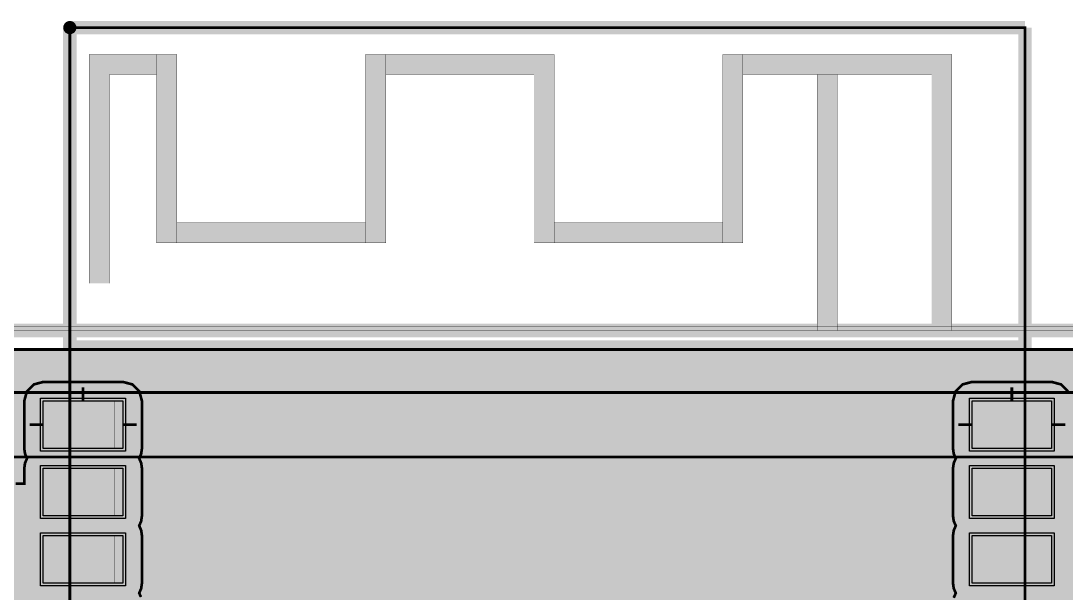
# Model space of a CAD drawing. Header units: millimetres. Extents: x 40 to 109, y -239.5 to -186.7.
# Drawn here: x 71.74 to 91.43, y -197.49 to -186.69 of the extents above; entities that cross this region are included whole.
import ezdxf

# ---------------------------------------------------------------- set-up
doc = ezdxf.new("R2010")
doc.units = ezdxf.units.MM
doc.header["$MEASUREMENT"] = 0
for name, color, linetype, true_color in [('Board-Outline-Layer', 7, 'Continuous', 0xff00ff), ('Bottom-Layer', 7, 'Continuous', 0x0000ff), ('Component-Marking-Layer', 7, 'Continuous', 0x66ffcc), ('Component-Shape-Layer', 7, 'Continuous', 0x00cccc), ('Document-Layer', 7, 'Continuous', 0xffffff), ('Pin-Soldering-Layer', 7, 'Continuous', 0xcc9999), ('Top-Layer', 7, 'Continuous', 0xff0000), ('Top-Paste-Mask-Layer', 7, 'Continuous', 0x808080), ('Top-Silkscreen-Layer', 7, 'Continuous', 0xffcc00), ('Top-Solder-Mask-Layer', 7, 'Continuous', 0x800080)]:
    doc.layers.add(name, color=color, linetype=linetype, true_color=true_color)

msp = doc.modelspace()

# ---------------------------------------------------------------- hatches: boundary and pattern name
at = {"layer": 'Bottom-Layer'}
for points in [[(78.37, -237.894), (70.729, -237.894), (70.973, -237.68), (71.132, -237.397), (71.187, -237.077), (71.187, -236.477), (71.092, -236.061), (70.826, -235.728), (70.442, -235.543), (70.016, -235.543), (69.632, -235.728), (69.366, -236.061), (69.271, -236.477), (69.271, -237.077), (69.326, -237.397), (69.485, -237.68), (69.73, -237.894), (42.672, -237.894), (42.107, -237.82), (41.581, -237.602), (41.129, -237.255), (40.783, -236.803), (40.565, -236.277), (40.49, -235.712), (40.49, -195.072), (40.565, -194.508), (40.783, -193.981), (41.129, -193.53), (41.581, -193.183), (42.107, -192.965), (42.672, -192.891), (106.299, -192.891), (106.864, -192.965), (107.39, -193.183), (107.842, -193.53), (108.189, -193.981), (108.407, -194.508), (108.481, -195.072), (108.481, -217.427), (104.273, -217.427), (104.136, -217.454), (104.02, -217.531), (103.189, -218.362), (103.112, -218.478), (103.084, -218.615), (103.084, -224.615), (103.112, -224.752), (103.189, -224.869), (104.126, -225.806), (104.243, -225.883), (104.38, -225.911), (108.458, -225.911), (108.481, -235.712), (108.407, -236.277), (108.189, -236.803), (107.842, -237.255), (107.39, -237.602), (106.864, -237.82), (106.299, -237.894), (79.369, -237.894), (79.613, -237.68), (79.772, -237.397), (79.827, -237.077), (79.827, -236.477), (79.732, -236.061), (79.467, -235.728), (79.082, -235.543), (78.656, -235.543), (78.272, -235.728), (78.006, -236.061), (77.911, -236.477), (77.911, -237.077), (77.966, -237.397), (78.125, -237.68)], [(99.297, -205.147), (99.244, -205.467), (99.351, -205.775), (99.59, -205.994), (99.905, -206.074), (100.22, -205.994), (100.46, -205.775), (100.566, -205.467), (100.513, -205.147), (100.513, -203.516), (100.568, -203.252), (100.513, -202.988), (100.513, -202.267), (100.467, -202.035), (100.335, -201.837), (92.378, -193.88), (92.181, -193.749), (91.948, -193.702), (64.252, -193.702), (64.019, -193.749), (63.822, -193.88), (62.406, -195.296), (61.906, -195.296), (61.585, -195.244), (61.278, -195.35), (61.058, -195.589), (60.979, -195.904), (61.058, -196.219), (61.278, -196.459), (61.585, -196.565), (61.906, -196.512), (63.6, -196.512), (63.87, -196.633), (64.166, -196.623), (64.428, -196.486), (64.605, -196.249), (64.66, -195.958), (64.584, -195.673), (64.392, -195.448), (64.121, -195.33), (64.11, -195.326), (64.099, -195.323), (64.503, -194.919), (91.696, -194.919), (99.297, -202.519), (99.297, -202.988), (99.242, -203.252), (99.297, -203.516)]]:
    msp.add_hatch(color=256, dxfattribs=at).paths.add_polyline_path(points)
at = {"layer": 'Component-Marking-Layer'}
msp.add_hatch(color=256, dxfattribs=at).paths.add_polyline_path([(72.601, -186.82, 1), (72.721, -186.82, 1)])
msp.add_hatch(color=256, dxfattribs=at).paths.add_polyline_path([(72.601, -186.82, 1), (72.721, -186.82, 1)])
at = {"layer": 'Document-Layer'}
for points in [[(74.295, -187.325), (73.025, -187.325), (73.025, -191.643), (73.406, -191.643), (73.406, -187.706), (74.295, -187.706)], [(74.295, -187.325), (73.025, -187.325), (73.025, -191.643), (73.406, -191.643), (73.406, -187.706), (74.295, -187.706)], [(74.676, -190.881), (74.676, -187.325), (74.295, -187.325), (74.295, -190.881)], [(74.676, -190.881), (74.676, -187.325), (74.295, -187.325), (74.295, -190.881)], [(78.613, -187.325), (78.613, -190.881), (78.232, -190.881), (78.232, -187.325)], [(78.613, -187.325), (78.613, -190.881), (78.232, -190.881), (78.232, -187.325)], [(81.407, -187.325), (78.613, -187.325), (78.613, -187.706), (81.407, -187.706)], [(81.407, -187.325), (78.613, -187.325), (78.613, -187.706), (81.407, -187.706)], [(81.788, -190.881), (81.788, -187.325), (81.407, -187.325), (81.407, -190.881)], [(81.788, -190.881), (81.788, -187.325), (81.407, -187.325), (81.407, -190.881)], [(85.344, -187.325), (85.344, -190.881), (84.963, -190.881), (84.963, -187.325)], [(85.344, -187.325), (85.344, -190.881), (84.963, -190.881), (84.963, -187.325)], [(88.9, -187.325), (85.344, -187.325), (85.344, -187.706), (88.9, -187.706)], [(88.9, -187.325), (85.344, -187.325), (85.344, -187.706), (88.9, -187.706)], [(89.281, -192.532), (89.281, -187.325), (88.9, -187.325), (88.9, -192.532)], [(89.281, -192.532), (89.281, -187.325), (88.9, -187.325), (88.9, -192.532)], [(86.741, -187.706), (86.741, -192.532), (87.122, -192.532), (87.122, -187.706)], [(86.741, -187.706), (86.741, -192.532), (87.122, -192.532), (87.122, -187.706)], [(78.232, -190.881), (74.676, -190.881), (74.676, -190.5), (78.232, -190.5)], [(78.232, -190.881), (74.676, -190.881), (74.676, -190.5), (78.232, -190.5)], [(84.963, -190.881), (81.788, -190.881), (81.788, -190.5), (84.963, -190.5)], [(84.963, -190.881), (81.788, -190.881), (81.788, -190.5), (84.963, -190.5)]]:
    msp.add_hatch(color=256, dxfattribs=at).paths.add_polyline_path(points)
at = {"layer": 'Pin-Soldering-Layer'}
for points in [[(72.661, -194.76), (72.661, -193.86), (73.511, -193.86), (73.511, -194.76)], [(72.661, -194.76), (72.661, -193.86), (73.511, -193.86), (73.511, -194.76)], [(90.661, -194.76), (90.661, -193.86), (89.811, -193.86), (89.811, -194.76)], [(90.661, -194.76), (90.661, -193.86), (89.811, -193.86), (89.811, -194.76)], [(72.661, -196.03), (72.661, -195.13), (73.511, -195.13), (73.511, -196.03)], [(72.661, -196.03), (72.661, -195.13), (73.511, -195.13), (73.511, -196.03)], [(90.661, -196.03), (90.661, -195.13), (89.811, -195.13), (89.811, -196.03)], [(90.661, -196.03), (90.661, -195.13), (89.811, -195.13), (89.811, -196.03)], [(72.661, -197.3), (72.661, -196.4), (73.511, -196.4), (73.511, -197.3)], [(72.661, -197.3), (72.661, -196.4), (73.511, -196.4), (73.511, -197.3)], [(90.661, -197.3), (90.661, -196.4), (89.811, -196.4), (89.811, -197.3)], [(90.661, -197.3), (90.661, -196.4), (89.811, -196.4), (89.811, -197.3)]]:
    msp.add_hatch(color=256, dxfattribs=at).paths.add_polyline_path(points)
at = {"layer": 'Top-Layer'}
for points in [[(71.638, -193.199), (71.59, -193.021), (71.461, -192.891), (91.747, -192.891), (91.67, -193.007), (91.642, -193.144), (91.642, -194.277), (91.69, -194.456), (91.821, -194.587), (92, -194.635), (92.892, -194.635), (92.741, -194.786), (92, -194.786), (91.765, -194.874), (91.646, -195.095), (91.518, -195.095), (91.501, -195.018), (91.468, -194.945), (91.506, -194.856), (91.519, -194.76), (91.519, -193.86), (91.471, -193.681), (91.34, -193.55), (91.161, -193.502), (89.661, -193.502), (89.482, -193.55), (89.351, -193.681), (89.303, -193.86), (89.303, -194.76), (89.316, -194.856), (89.355, -194.945), (89.316, -195.034), (89.303, -195.13), (89.303, -196.03), (89.316, -196.126), (89.355, -196.215), (89.316, -196.304), (89.303, -196.4), (89.303, -197.3), (89.316, -197.396), (89.355, -197.485), (89.316, -197.574), (89.303, -197.67), (89.303, -198.57), (89.316, -198.666), (89.355, -198.755), (89.316, -198.844), (89.303, -198.94), (89.303, -199.84), (89.316, -199.936), (89.355, -200.025), (89.321, -200.098), (89.305, -200.175), (88.971, -200.175), (88.706, -200.024), (88.402, -200.008), (88.122, -200.129), (87.926, -200.364), (87.856, -200.66), (87.926, -200.957), (88.122, -201.191), (88.402, -201.313), (88.706, -201.297), (88.971, -201.146), (89.305, -201.146), (89.321, -201.223), (89.355, -201.295), (89.316, -201.384), (89.303, -201.48), (89.303, -202.38), (89.316, -202.476), (89.355, -202.565), (89.321, -202.638), (89.305, -202.715), (88.971, -202.715), (88.715, -202.567), (88.42, -202.545), (88.145, -202.653), (87.944, -202.87), (87.858, -203.153), (87.903, -203.446), (88.071, -203.689), (88.328, -203.835), (88.083, -203.971), (87.915, -204.196), (87.856, -204.47), (87.915, -204.745), (88.083, -204.97), (88.328, -205.105), (88.083, -205.241), (87.915, -205.466), (87.856, -205.74), (87.915, -206.015), (88.083, -206.24), (88.328, -206.375), (88.083, -206.511), (87.915, -206.736), (87.856, -207.01), (87.915, -207.285), (88.083, -207.51), (88.328, -207.645), (88.083, -207.781), (87.915, -208.006), (87.856, -208.28), (87.915, -208.555), (88.083, -208.78), (88.328, -208.915), (88.071, -209.062), (87.903, -209.305), (87.858, -209.598), (87.944, -209.881), (88.145, -210.098), (88.42, -210.206), (88.715, -210.184), (88.971, -210.036), (89.305, -210.036), (89.321, -210.113), (89.355, -210.185), (89.316, -210.274), (89.303, -210.37), (89.303, -211.27), (89.351, -211.449), (89.482, -211.581), (89.661, -211.629), (90.533, -211.629), (90.815, -211.91), (90.815, -214.08), (90.545, -214.08), (90.573, -213.775), (90.46, -213.489), (90.231, -213.285), (89.935, -213.206), (78.768, -202.039), (79.306, -202.039), (79.426, -202.018), (79.531, -201.959), (79.637, -202.018), (79.756, -202.039), (80.556, -202.039), (80.676, -202.018), (80.781, -201.959), (80.887, -202.018), (81.006, -202.039), (81.806, -202.039), (81.985, -201.991), (82.116, -201.859), (82.164, -201.68), (82.164, -200.88), (82.144, -200.761), (82.085, -200.655), (82.144, -200.55), (82.164, -200.43), (82.164, -199.63), (82.144, -199.511), (82.085, -199.406), (82.144, -199.3), (82.164, -199.181), (82.164, -198.381), (82.116, -198.201), (81.985, -198.07), (81.806, -198.022), (81.006, -198.022), (80.887, -198.043), (80.781, -198.102), (80.676, -198.043), (80.556, -198.022), (79.756, -198.022), (79.637, -198.043), (79.531, -198.102), (79.426, -198.043), (79.306, -198.022), (78.506, -198.022), (78.327, -198.07), (78.196, -198.201), (78.148, -198.381), (78.148, -199.181), (78.169, -199.3), (78.228, -199.406), (78.169, -199.511), (78.148, -199.63), (78.148, -200.43), (78.169, -200.55), (78.228, -200.655), (78.169, -200.761), (78.148, -200.88), (78.148, -201.419), (74.507, -197.777), (74.349, -197.672), (74.164, -197.635), (74.018, -197.635), (74.001, -197.558), (73.968, -197.485), (74.006, -197.396), (74.019, -197.3), (74.019, -196.4), (74.006, -196.304), (73.968, -196.215), (74.006, -196.126), (74.019, -196.03), (74.019, -195.13), (74.006, -195.034), (73.968, -194.945), (74.006, -194.856), (74.019, -194.76), (74.019, -193.86), (73.971, -193.681), (73.84, -193.55), (73.661, -193.502), (72.161, -193.502), (71.982, -193.55), (71.851, -193.681), (71.803, -193.86), (71.803, -194.76), (71.816, -194.856), (71.854, -194.945), (71.816, -195.034), (71.803, -195.13), (71.803, -195.419), (71.638, -195.419), (71.638, -195.199), (71.596, -195.033), (71.483, -194.904), (71.596, -194.776), (71.638, -194.609)], [(72.161, -194.76), (72.161, -193.86), (73.661, -193.86), (73.661, -194.76)], [(89.661, -194.76), (89.661, -193.86), (91.161, -193.86), (91.161, -194.76)], [(72.161, -196.03), (72.161, -195.13), (73.661, -195.13), (73.661, -196.03)], [(89.661, -196.03), (89.661, -195.13), (91.161, -195.13), (91.161, -196.03)], [(72.161, -197.3), (72.161, -196.4), (73.661, -196.4), (73.661, -197.3)], [(89.661, -197.3), (89.661, -196.4), (91.161, -196.4), (91.161, -197.3)]]:
    msp.add_hatch(color=256, dxfattribs=at).paths.add_polyline_path(points)
at = {"layer": 'Top-Paste-Mask-Layer'}
for points in [[(72.161, -194.76), (72.161, -193.86), (73.661, -193.86), (73.661, -194.76)], [(89.661, -194.76), (89.661, -193.86), (91.161, -193.86), (91.161, -194.76)], [(72.161, -196.03), (72.161, -195.13), (73.661, -195.13), (73.661, -196.03)], [(89.661, -196.03), (89.661, -195.13), (91.161, -195.13), (91.161, -196.03)], [(72.161, -197.3), (72.161, -196.4), (73.661, -196.4), (73.661, -197.3)], [(89.661, -197.3), (89.661, -196.4), (91.161, -196.4), (91.161, -197.3)]]:
    msp.add_hatch(color=256, dxfattribs=at).paths.add_polyline_path(points)
at = {"layer": 'Top-Silkscreen-Layer'}
for points in [[(74.295, -187.325), (73.025, -187.325), (73.025, -191.643), (73.406, -191.643), (73.406, -187.706), (74.295, -187.706)], [(74.295, -187.325), (73.025, -187.325), (73.025, -191.643), (73.406, -191.643), (73.406, -187.706), (74.295, -187.706)], [(74.676, -190.881), (74.676, -187.325), (74.295, -187.325), (74.295, -190.881)], [(74.676, -190.881), (74.676, -187.325), (74.295, -187.325), (74.295, -190.881)], [(78.613, -187.325), (78.613, -190.881), (78.232, -190.881), (78.232, -187.325)], [(78.613, -187.325), (78.613, -190.881), (78.232, -190.881), (78.232, -187.325)], [(81.407, -187.325), (78.613, -187.325), (78.613, -187.706), (81.407, -187.706)], [(81.407, -187.325), (78.613, -187.325), (78.613, -187.706), (81.407, -187.706)], [(81.788, -190.881), (81.788, -187.325), (81.407, -187.325), (81.407, -190.881)], [(81.788, -190.881), (81.788, -187.325), (81.407, -187.325), (81.407, -190.881)], [(85.344, -187.325), (85.344, -190.881), (84.963, -190.881), (84.963, -187.325)], [(85.344, -187.325), (85.344, -190.881), (84.963, -190.881), (84.963, -187.325)], [(88.9, -187.325), (85.344, -187.325), (85.344, -187.706), (88.9, -187.706)], [(88.9, -187.325), (85.344, -187.325), (85.344, -187.706), (88.9, -187.706)], [(89.281, -192.532), (89.281, -187.325), (88.9, -187.325), (88.9, -192.532)], [(89.281, -192.532), (89.281, -187.325), (88.9, -187.325), (88.9, -192.532)], [(86.741, -187.706), (86.741, -192.532), (87.122, -192.532), (87.122, -187.706)], [(86.741, -187.706), (86.741, -192.532), (87.122, -192.532), (87.122, -187.706)], [(78.232, -190.881), (74.676, -190.881), (74.676, -190.5), (78.232, -190.5)], [(78.232, -190.881), (74.676, -190.881), (74.676, -190.5), (78.232, -190.5)], [(84.963, -190.881), (81.788, -190.881), (81.788, -190.5), (84.963, -190.5)], [(84.963, -190.881), (81.788, -190.881), (81.788, -190.5), (84.963, -190.5)]]:
    msp.add_hatch(color=256, dxfattribs=at).paths.add_polyline_path(points)
at = {"layer": 'Top-Solder-Mask-Layer'}
for points in [[(72.111, -194.81), (72.111, -193.81), (73.711, -193.81), (73.711, -194.81)], [(89.611, -194.81), (89.611, -193.81), (91.211, -193.81), (91.211, -194.81)], [(72.111, -196.08), (72.111, -195.08), (73.711, -195.08), (73.711, -196.08)], [(89.611, -196.08), (89.611, -195.08), (91.211, -195.08), (91.211, -196.08)], [(72.111, -197.35), (72.111, -196.35), (73.711, -196.35), (73.711, -197.35)], [(89.611, -197.35), (89.611, -196.35), (91.211, -196.35), (91.211, -197.35)]]:
    msp.add_hatch(color=256, dxfattribs=at).paths.add_polyline_path(points)

# ---------------------------------------------------------------- linework, layer by layer
at = {"layer": 'Board-Outline-Layer', "const_width": 0.254}
msp.add_lwpolyline([(108.815, -225.552), (108.839, -235.712, -0.414), (106.299, -238.252), (42.672, -238.252, -0.414), (40.132, -235.712), (40.132, -195.072, -0.414), (42.672, -192.532), (106.299, -192.532, -0.414), (108.839, -195.072), (108.839, -217.785), (104.273, -217.785), (103.443, -218.615), (103.443, -224.615), (104.38, -225.552)], format="xyb", close=True, dxfattribs=at)
at = {"layer": 'Bottom-Layer', "const_width": 0.00508}
msp.add_lwpolyline([(108.878, -225.552), (108.903, -235.712, -0.414), (106.363, -238.252), (42.736, -238.252, -0.414), (40.196, -235.712), (40.196, -195.072, -0.414), (42.736, -192.532), (106.363, -192.532, -0.414), (108.903, -195.072), (108.903, -217.785), (104.337, -217.785), (103.506, -218.615), (103.506, -224.615), (104.443, -225.552)], format="xyb", close=True, dxfattribs=at)
at = {"layer": 'Bottom-Layer'}
for points, const_width in [([(42.672, -192.891), (106.299, -192.891), (106.864, -192.965), (107.39, -193.183), (107.842, -193.53), (108.189, -193.981), (108.407, -194.508), (108.481, -195.072), (108.481, -217.427)], 0.0508), ([(91.948, -193.702), (64.252, -193.702)], 0.0508), ([(91.948, -194.31), (64.252, -194.31)], 0.5), ([(64.503, -194.919), (91.696, -194.919)], 0.0508)]:
    msp.add_lwpolyline(points, dxfattribs=dict(at, const_width=const_width))
at = {"layer": 'Component-Marking-Layer', "const_width": 0.129}
msp.add_lwpolyline([(72.601, -186.82, 1), (72.721, -186.82, 1)], format="xyb", close=True, dxfattribs=at)
msp.add_lwpolyline([(72.601, -186.82, 1), (72.721, -186.82, 1)], format="xyb", close=True, dxfattribs=at)
at = {"layer": 'Component-Shape-Layer', "const_width": 0.0508}
msp.add_lwpolyline([(72.661, -212.32), (72.661, -186.82), (90.661, -186.82), (90.661, -212.32)], close=True, dxfattribs=at)
msp.add_lwpolyline([(72.661, -212.32), (72.661, -186.82), (90.661, -186.82), (90.661, -212.32)], close=True, dxfattribs=at)
at = {"layer": 'Document-Layer', "const_width": 0.00508}
for points in [[(74.295, -187.325), (73.025, -187.325), (73.025, -191.643), (73.406, -191.643), (73.406, -187.706), (74.295, -187.706)], [(74.295, -187.325), (73.025, -187.325), (73.025, -191.643), (73.406, -191.643), (73.406, -187.706), (74.295, -187.706)], [(74.676, -190.881), (74.676, -187.325), (74.295, -187.325), (74.295, -190.881)], [(74.676, -190.881), (74.676, -187.325), (74.295, -187.325), (74.295, -190.881)], [(78.613, -187.325), (78.613, -190.881), (78.232, -190.881), (78.232, -187.325)], [(78.613, -187.325), (78.613, -190.881), (78.232, -190.881), (78.232, -187.325)], [(81.407, -187.325), (78.613, -187.325), (78.613, -187.706), (81.407, -187.706)], [(81.407, -187.325), (78.613, -187.325), (78.613, -187.706), (81.407, -187.706)], [(81.788, -190.881), (81.788, -187.325), (81.407, -187.325), (81.407, -190.881)], [(81.788, -190.881), (81.788, -187.325), (81.407, -187.325), (81.407, -190.881)], [(85.344, -187.325), (85.344, -190.881), (84.963, -190.881), (84.963, -187.325)], [(85.344, -187.325), (85.344, -190.881), (84.963, -190.881), (84.963, -187.325)], [(88.9, -187.325), (85.344, -187.325), (85.344, -187.706), (88.9, -187.706)], [(88.9, -187.325), (85.344, -187.325), (85.344, -187.706), (88.9, -187.706)], [(89.281, -192.532), (89.281, -187.325), (88.9, -187.325), (88.9, -192.532)], [(89.281, -192.532), (89.281, -187.325), (88.9, -187.325), (88.9, -192.532)], [(86.741, -187.706), (86.741, -192.532), (87.122, -192.532), (87.122, -187.706)], [(86.741, -187.706), (86.741, -192.532), (87.122, -192.532), (87.122, -187.706)], [(78.232, -190.881), (74.676, -190.881), (74.676, -190.5), (78.232, -190.5)], [(78.232, -190.881), (74.676, -190.881), (74.676, -190.5), (78.232, -190.5)], [(84.963, -190.881), (81.788, -190.881), (81.788, -190.5), (84.963, -190.5)], [(84.963, -190.881), (81.788, -190.881), (81.788, -190.5), (84.963, -190.5)]]:
    msp.add_lwpolyline(points, close=True, dxfattribs=at)
at = {"layer": 'Pin-Soldering-Layer', "const_width": 0.00508}
for points in [[(72.661, -194.76), (72.661, -193.86), (73.511, -193.86), (73.511, -194.76)], [(72.661, -194.76), (72.661, -193.86), (73.511, -193.86), (73.511, -194.76)], [(90.661, -194.76), (90.661, -193.86), (89.811, -193.86), (89.811, -194.76)], [(90.661, -194.76), (90.661, -193.86), (89.811, -193.86), (89.811, -194.76)], [(72.661, -196.03), (72.661, -195.13), (73.511, -195.13), (73.511, -196.03)], [(72.661, -196.03), (72.661, -195.13), (73.511, -195.13), (73.511, -196.03)], [(90.661, -196.03), (90.661, -195.13), (89.811, -195.13), (89.811, -196.03)], [(90.661, -196.03), (90.661, -195.13), (89.811, -195.13), (89.811, -196.03)], [(72.661, -197.3), (72.661, -196.4), (73.511, -196.4), (73.511, -197.3)], [(72.661, -197.3), (72.661, -196.4), (73.511, -196.4), (73.511, -197.3)], [(90.661, -197.3), (90.661, -196.4), (89.811, -196.4), (89.811, -197.3)], [(90.661, -197.3), (90.661, -196.4), (89.811, -196.4), (89.811, -197.3)]]:
    msp.add_lwpolyline(points, close=True, dxfattribs=at)
at = {"layer": 'Top-Layer', "const_width": 0.00508}
msp.add_lwpolyline([(108.779, -225.479), (108.804, -235.639, -0.414), (106.264, -238.179), (42.637, -238.179, -0.414), (40.097, -235.639), (40.097, -194.999, -0.414), (42.637, -192.459), (106.264, -192.459, -0.414), (108.804, -194.999), (108.804, -217.711), (104.238, -217.711), (103.407, -218.542), (103.407, -224.542), (104.344, -225.479)], format="xyb", close=True, dxfattribs=at)
at = {"layer": 'Top-Layer'}
for points, const_width in [([(71.461, -192.891), (91.747, -192.891)], 0.0508), ([(74.001, -197.558), (73.968, -197.485), (74.006, -197.396), (74.019, -197.3), (74.019, -196.4), (74.006, -196.304), (73.968, -196.215), (74.006, -196.126), (74.019, -196.03), (74.019, -195.13), (74.006, -195.034), (73.968, -194.945), (74.006, -194.856), (74.019, -194.76), (74.019, -193.86), (73.971, -193.681), (73.84, -193.55), (73.661, -193.502), (72.161, -193.502), (71.982, -193.55), (71.851, -193.681), (71.803, -193.86), (71.803, -194.76), (71.816, -194.856), (71.854, -194.945), (71.816, -195.034), (71.803, -195.13), (71.803, -195.419), (71.638, -195.419)], 0.0508), ([(72.911, -193.863), (72.911, -193.604)], 0.0508), ([(91.471, -193.681), (91.34, -193.55), (91.161, -193.502), (89.661, -193.502), (89.482, -193.55), (89.351, -193.681), (89.303, -193.86), (89.303, -194.76), (89.316, -194.856), (89.355, -194.945), (89.316, -195.034), (89.303, -195.13), (89.303, -196.03), (89.316, -196.126), (89.355, -196.215), (89.316, -196.304), (89.303, -196.4), (89.303, -197.3), (89.316, -197.396), (89.355, -197.485), (89.316, -197.574)], 0.0508), ([(90.411, -193.863), (90.411, -193.604)], 0.0508), ([(72.164, -194.31), (71.905, -194.31)], 0.0508), ([(73.659, -194.31), (73.918, -194.31)], 0.0508), ([(89.664, -194.31), (89.405, -194.31)], 0.0508), ([(91.159, -194.31), (91.418, -194.31)], 0.0508), ([(72.911, -195.58), (72.587, -195.904)], 0.254), ([(90.411, -195.58), (92.559, -195.58)], 0.254), ([(72.587, -195.904), (70.604, -195.904)], 0.254), ([(72.911, -196.85), (72.597, -197.164)], 0.254), ([(90.411, -196.85), (90.411, -196.977)], 0.254), ([(90.411, -196.977), (90.538, -197.104)], 0.254), ([(72.597, -197.164), (60.655, -197.164)], 0.254), ([(90.538, -197.104), (91.567, -197.104)], 0.254)]:
    msp.add_lwpolyline(points, dxfattribs=dict(at, const_width=const_width))
for points in [[(72.161, -194.76), (72.161, -193.86), (73.661, -193.86), (73.661, -194.76)], [(89.661, -194.76), (89.661, -193.86), (91.161, -193.86), (91.161, -194.76)], [(72.161, -196.03), (72.161, -195.13), (73.661, -195.13), (73.661, -196.03)], [(89.661, -196.03), (89.661, -195.13), (91.161, -195.13), (91.161, -196.03)], [(72.161, -197.3), (72.161, -196.4), (73.661, -196.4), (73.661, -197.3)], [(89.661, -197.3), (89.661, -196.4), (91.161, -196.4), (91.161, -197.3)]]:
    msp.add_lwpolyline(points, close=True, dxfattribs=at)
at = {"layer": 'Top-Paste-Mask-Layer'}
for points in [[(72.161, -194.76), (72.161, -193.86), (73.661, -193.86), (73.661, -194.76)], [(89.661, -194.76), (89.661, -193.86), (91.161, -193.86), (91.161, -194.76)], [(72.161, -196.03), (72.161, -195.13), (73.661, -195.13), (73.661, -196.03)], [(89.661, -196.03), (89.661, -195.13), (91.161, -195.13), (91.161, -196.03)], [(72.161, -197.3), (72.161, -196.4), (73.661, -196.4), (73.661, -197.3)], [(89.661, -197.3), (89.661, -196.4), (91.161, -196.4), (91.161, -197.3)]]:
    msp.add_lwpolyline(points, close=True, dxfattribs=at)
at = {"layer": 'Top-Silkscreen-Layer', "const_width": 0.254}
for points in [[(72.661, -186.82), (72.661, -193.629)], [(90.661, -186.82), (72.661, -186.82)], [(72.661, -186.82), (72.661, -193.629)], [(90.661, -186.82), (72.661, -186.82)], [(90.661, -186.82), (90.661, -193.629)], [(90.661, -186.82), (90.661, -193.629)], [(72.661, -192.844), (90.661, -192.844)], [(72.661, -192.844), (90.661, -192.844)]]:
    msp.add_lwpolyline(points, dxfattribs=at)
at = {"layer": 'Top-Silkscreen-Layer', "const_width": 0.00508}
for points in [[(74.295, -187.325), (73.025, -187.325), (73.025, -191.643), (73.406, -191.643), (73.406, -187.706), (74.295, -187.706)], [(74.295, -187.325), (73.025, -187.325), (73.025, -191.643), (73.406, -191.643), (73.406, -187.706), (74.295, -187.706)], [(74.676, -190.881), (74.676, -187.325), (74.295, -187.325), (74.295, -190.881)], [(74.676, -190.881), (74.676, -187.325), (74.295, -187.325), (74.295, -190.881)], [(78.613, -187.325), (78.613, -190.881), (78.232, -190.881), (78.232, -187.325)], [(78.613, -187.325), (78.613, -190.881), (78.232, -190.881), (78.232, -187.325)], [(81.407, -187.325), (78.613, -187.325), (78.613, -187.706), (81.407, -187.706)], [(81.407, -187.325), (78.613, -187.325), (78.613, -187.706), (81.407, -187.706)], [(81.788, -190.881), (81.788, -187.325), (81.407, -187.325), (81.407, -190.881)], [(81.788, -190.881), (81.788, -187.325), (81.407, -187.325), (81.407, -190.881)], [(85.344, -187.325), (85.344, -190.881), (84.963, -190.881), (84.963, -187.325)], [(85.344, -187.325), (85.344, -190.881), (84.963, -190.881), (84.963, -187.325)], [(88.9, -187.325), (85.344, -187.325), (85.344, -187.706), (88.9, -187.706)], [(88.9, -187.325), (85.344, -187.325), (85.344, -187.706), (88.9, -187.706)], [(89.281, -192.532), (89.281, -187.325), (88.9, -187.325), (88.9, -192.532)], [(89.281, -192.532), (89.281, -187.325), (88.9, -187.325), (88.9, -192.532)], [(86.741, -187.706), (86.741, -192.532), (87.122, -192.532), (87.122, -187.706)], [(86.741, -187.706), (86.741, -192.532), (87.122, -192.532), (87.122, -187.706)], [(78.232, -190.881), (74.676, -190.881), (74.676, -190.5), (78.232, -190.5)], [(78.232, -190.881), (74.676, -190.881), (74.676, -190.5), (78.232, -190.5)], [(84.963, -190.881), (81.788, -190.881), (81.788, -190.5), (84.963, -190.5)], [(84.963, -190.881), (81.788, -190.881), (81.788, -190.5), (84.963, -190.5)]]:
    msp.add_lwpolyline(points, close=True, dxfattribs=at)
at = {"layer": 'Top-Solder-Mask-Layer'}
for points in [[(72.111, -194.81), (72.111, -193.81), (73.711, -193.81), (73.711, -194.81)], [(89.611, -194.81), (89.611, -193.81), (91.211, -193.81), (91.211, -194.81)], [(72.111, -196.08), (72.111, -195.08), (73.711, -195.08), (73.711, -196.08)], [(89.611, -196.08), (89.611, -195.08), (91.211, -195.08), (91.211, -196.08)], [(72.111, -197.35), (72.111, -196.35), (73.711, -196.35), (73.711, -197.35)], [(89.611, -197.35), (89.611, -196.35), (91.211, -196.35), (91.211, -197.35)]]:
    msp.add_lwpolyline(points, close=True, dxfattribs=at)

doc.saveas('drawing.dxf')
